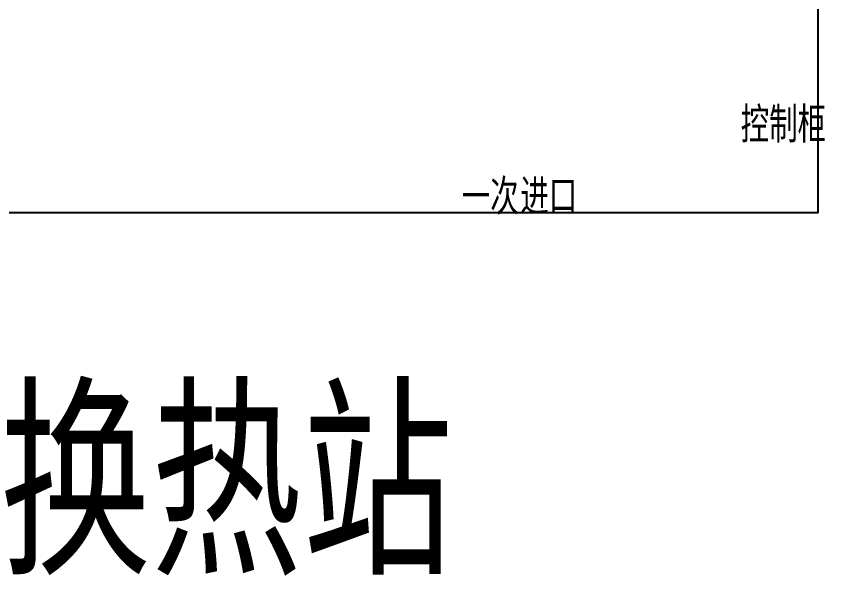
# Model space of a CAD drawing. Header units: millimetres. Extents: x -68052 to -33486, y 712065 to 715598.
# Drawn here: x -52481 to -51203, y 713105 to 713988 of the extents above; entities that cross this region are included whole.
import ezdxf

# ---------------------------------------------------------------- set-up
doc = ezdxf.new("R2010")
doc.units = ezdxf.units.MM
doc.header["$LTSCALE"] = 1000
doc.layers.add('！冷热源机房设备', color=4, linetype='CONTINUOUS')
doc.layers.add('！！！风系统-空调风管', color=4, linetype='CONTINUOUS')
doc.styles.add('Dfshz-1', font='', dxfattribs={"width": 0.67, "height": 200})
doc.styles.add('样式 1', font='cai_romans.shx', dxfattribs={"width": 0.8, "height": 600, "bigfont": 'hztxt.shx'})
doc.styles.get('Dfshz-1').set_extended_font_data('SimSun')

# ---------------------------------------------------------------- blocks, each defined once
blk = doc.blocks.new('换热机组')
at = {"layer": '！冷热源机房设备', "color": 4}
blk.add_lwpolyline([(-1438, -2612.7), (-1438, 1676.3), (1744.3, 1676.3), (1744.3, -2612.7)], close=True, dxfattribs=at)
at = {"layer": '！！！风系统-空调风管', "color": 4, "style": '样式 1', "width": 0.8}
for s, p in [('控制柜', (1449.4, 1350.9)), ('进口', (1752.6, 422.6)), ('一次', (1752.6, 175.5))]:
    blk.add_text(s, height=150, rotation=90, dxfattribs=at).set_placement(p)

msp = doc.modelspace()

# ---------------------------------------------------------------- block references
at = {"layer": '！冷热源机房设备', "color": 4, "xscale": 0.375, "yscale": 0.375, "zscale": 0.375, "rotation": 270}
msp.add_blockref('换热机组', (-51842.9, 714331.9), dxfattribs=at)

# ---------------------------------------------------------------- texts
at = {"layer": '！冷热源机房设备', "color": 4, "ltscale": 500, "style": 'Dfshz-1', "width": 0.7}
msp.add_text('换热站', height=250, dxfattribs=at).set_placement((-52506.7, 713133.5))

doc.saveas('drawing.dxf')
